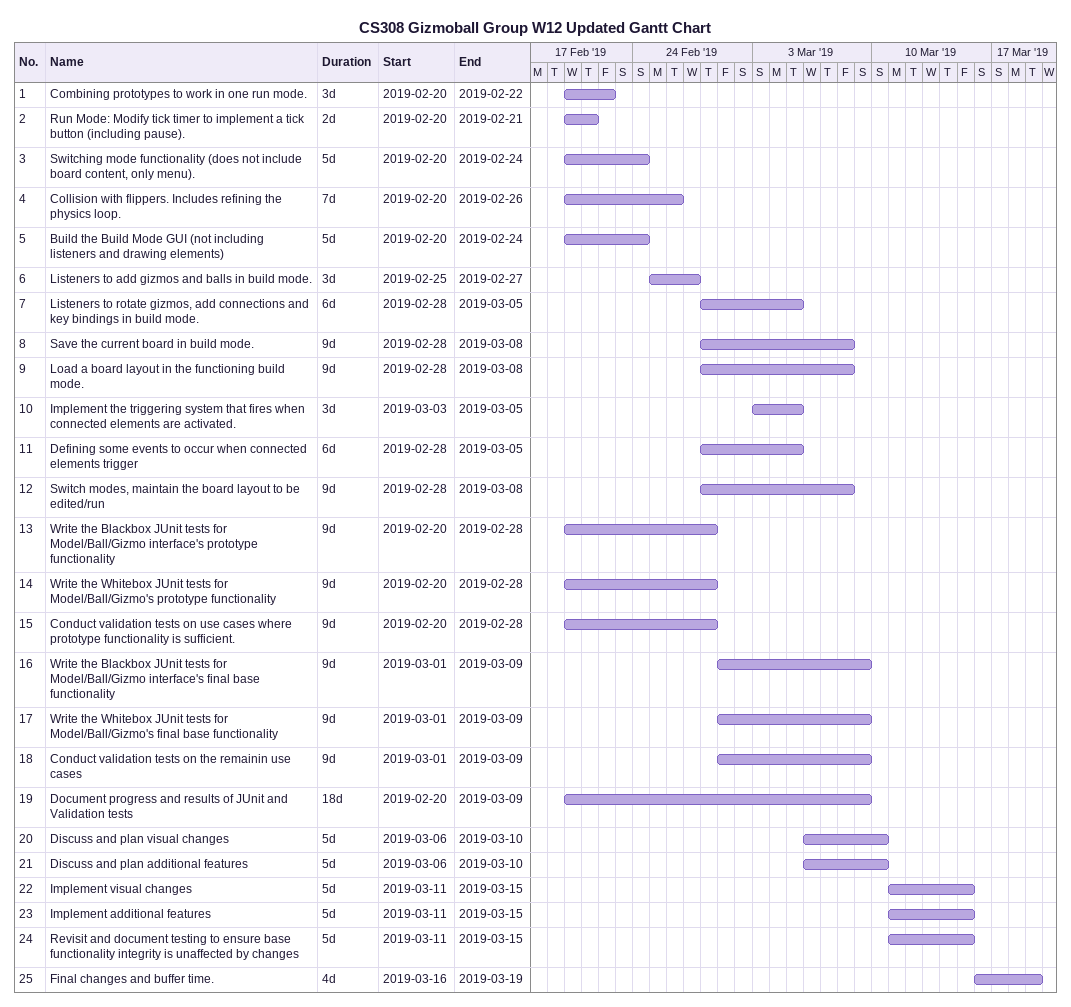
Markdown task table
CS308 Gizmoball Group W12 Updated Gantt Chart

| ID | Task | Duration | Start | Finish |
|---|---|---|---|---|
| 1 | Combining prototypes to work in one run mode. | 3d | 2019-02-20 | 2019-02-22 |
| 2 | Run Mode: Modify tick timer to implement a tick button (including pause). | 2d | 2019-02-20 | 2019-02-21 |
| 3 | Switching mode functionality (does not include board content, only menu). | 5d | 2019-02-20 | 2019-02-24 |
| 4 | Collision with flippers. Includes refining the physics loop. | 7d | 2019-02-20 | 2019-02-26 |
| 5 | Build the Build Mode GUI (not including listeners and drawing elements) | 5d | 2019-02-20 | 2019-02-24 |
| 6 | Listeners to add gizmos and balls in build mode. | 3d | 2019-02-25 | 2019-02-27 |
| 7 | Listeners to rotate gizmos, add connections and key bindings in build mode. | 6d | 2019-02-28 | 2019-03-05 |
| 8 | Save the current board in build mode. | 9d | 2019-02-28 | 2019-03-08 |
| 9 | Load a board layout in the functioning build mode. | 9d | 2019-02-28 | 2019-03-08 |
| 10 | Implement the triggering system that fires when connected elements are activated. | 3d | 2019-03-03 | 2019-03-05 |
| 11 | Defining some events to occur when connected elements trigger | 6d | 2019-02-28 | 2019-03-05 |
| 12 | Switch modes, maintain the board layout to be edited/run | 9d | 2019-02-28 | 2019-03-08 |
| 13 | Write the Blackbox JUnit tests for Model/Ball/Gizmo interface's prototype functionality | 9d | 2019-02-20 | 2019-02-28 |
| 14 | Write the Whitebox JUnit tests for Model/Ball/Gizmo's prototype functionality | 9d | 2019-02-20 | 2019-02-28 |
| 15 | Conduct validation tests on use cases where prototype functionality is sufficient. | 9d | 2019-02-20 | 2019-02-28 |
| 16 | Write the Blackbox JUnit tests for Model/Ball/Gizmo interface's final base functionality | 9d | 2019-03-01 | 2019-03-09 |
| 17 | Write the Whitebox JUnit tests for Model/Ball/Gizmo's final base functionality | 9d | 2019-03-01 | 2019-03-09 |
| 18 | Conduct validation tests on the remainin use cases | 9d | 2019-03-01 | 2019-03-09 |
| 19 | Document progress and results of JUnit and Validation tests | 18d | 2019-02-20 | 2019-03-09 |
| 20 | Discuss and plan visual changes | 5d | 2019-03-06 | 2019-03-10 |
| 21 | Discuss and plan additional features | 5d | 2019-03-06 | 2019-03-10 |
| 22 | Implement visual changes | 5d | 2019-03-11 | 2019-03-15 |
| 23 | Implement additional features | 5d | 2019-03-11 | 2019-03-15 |
| 24 | Revisit and document testing to ensure base functionality integrity is unaffected by changes | 5d | 2019-03-11 | 2019-03-15 |
| 25 | Final changes and buffer time. | 4d | 2019-03-16 | 2019-03-19 |
